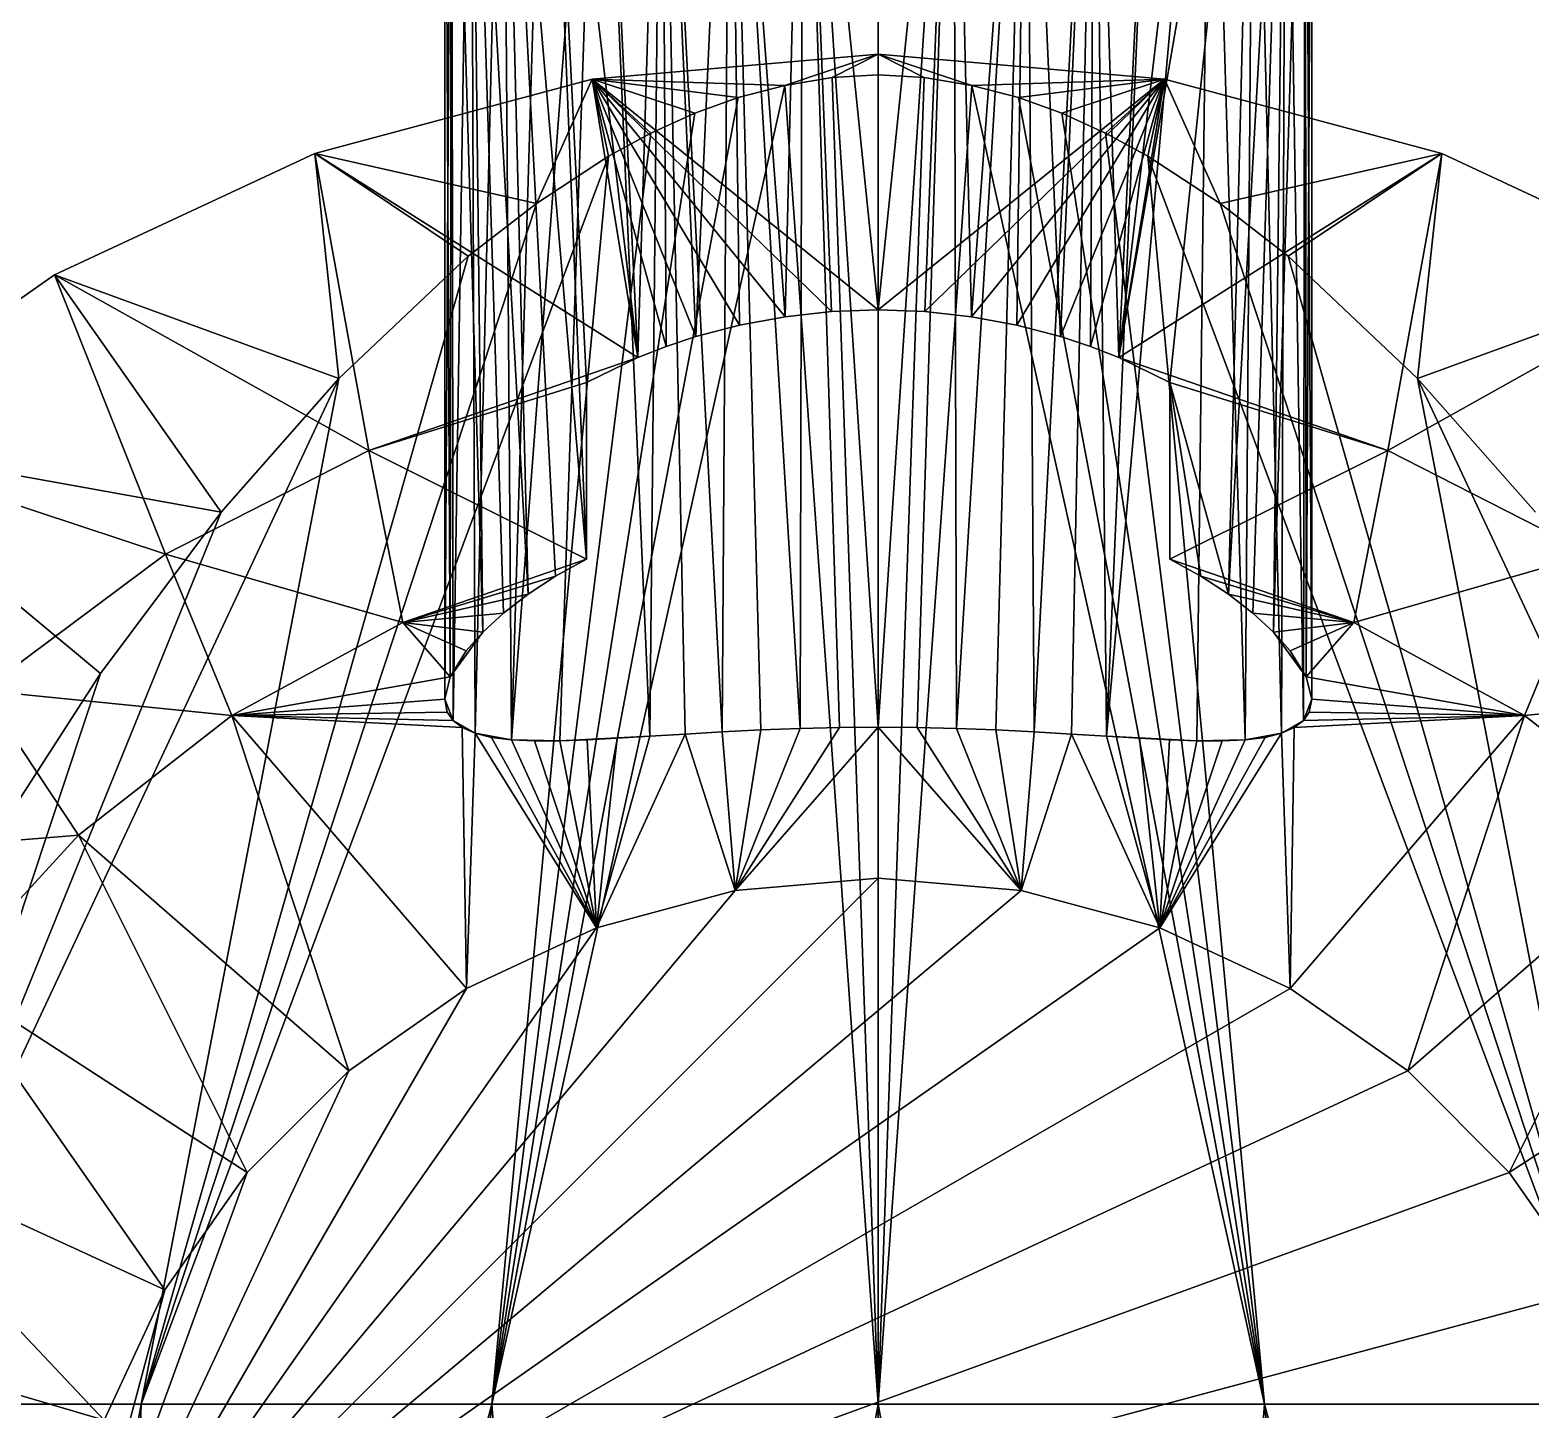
# Model space of a CAD drawing. Header units: inches. Extents: x 0 to 46333, y 12439 to 30520.
# Drawn here: x 17515.68 to 17550.36, y 16790.61 to 16822.51 of the extents above; entities that cross this region are included whole.
import ezdxf

# ---------------------------------------------------------------- set-up
doc = ezdxf.new("R2010")
doc.units = ezdxf.units.IN
doc.header["$MEASUREMENT"] = 0
doc.layers.add('DLX_FL1_LUM', color=7, linetype='Continuous', true_color=0xffd400)
doc.layers.add('DOOR', color=2, linetype='Continuous', lineweight=0)
doc.layers.add('v.p', color=7, linetype='Continuous')

# ---------------------------------------------------------------- blocks, each defined once
blk = doc.blocks.new('first floor civil')
at = {"layer": 'DOOR', "color": 9}
blk.add_arc((599835.371, 123266.195), 900, 270, 0, dxfattribs=at)

msp = doc.modelspace()

# ---------------------------------------------------------------- linework, layer by layer
at = {"layer": 'DLX_FL1_LUM'}
for points in [[(17525.269, 16807.037, 0), (17525.269, 16832.973, 0)], [(17525.269, 16832.973, 0), (17525.397, 16807.556, 0)], [(17525.397, 16807.556, 0), (17525.269, 16832.973, 0)], [(17525.269, 16832.973, 0), (17525.269, 16807.037, 0)], [(17525.269, 16807.037, 0), (17525.422, 16832.973, 0)], [(17525.422, 16832.973, 0), (17525.269, 16807.037, 0)], [(17525.422, 16832.973, 0), (17525.397, 16807.556, 0)], [(17525.397, 16807.556, 0), (17525.422, 16832.973, 0)], [(17525.422, 16832.973, 0), (17526.15, 16808.588, 0)], [(17526.15, 16808.588, 0), (17525.422, 16832.973, 0)], [(17525.422, 16832.973, 0), (17525.46, 16806.545, 0)], [(17525.46, 16806.545, 0), (17525.422, 16832.973, 0)], [(17525.873, 16832.973, 0), (17525.46, 16806.545, 0)], [(17525.46, 16806.545, 0), (17525.873, 16832.973, 0)], [(17525.873, 16832.973, 0), (17526.15, 16808.588, 0)], [(17526.15, 16808.588, 0), (17525.873, 16832.973, 0)], [(17525.873, 16832.973, 0), (17526.63, 16809.028, 0)], [(17525.873, 16832.973, 0), (17527.196, 16809.463, 0)], [(17526.63, 16809.028, 0), (17525.873, 16832.973, 0)], [(17527.196, 16809.463, 0), (17525.873, 16832.973, 0)], [(17525.873, 16832.973, 0), (17525.97, 16806.248, 0)], [(17525.97, 16806.248, 0), (17525.873, 16832.973, 0)], [(17526.613, 16832.973, 0), (17525.97, 16806.248, 0)], [(17525.97, 16806.248, 0), (17526.613, 16832.973, 0)], [(17526.613, 16832.973, 0), (17527.196, 16809.463, 0)], [(17527.196, 16809.463, 0), (17526.613, 16832.973, 0)], [(17526.613, 16832.973, 0), (17527.832, 16809.88, 0)], [(17527.832, 16809.88, 0), (17526.613, 16832.973, 0)], [(17526.613, 16832.973, 0), (17528.549, 16810.276, 0)], [(17528.549, 16810.276, 0), (17526.613, 16832.973, 0)], [(17526.613, 16832.973, 0), (17526.811, 16806.097, 0)], [(17526.811, 16806.097, 0), (17526.613, 16832.973, 0)], [(17528.849, 16832.973, 0), (17526.811, 16806.097, 0)], [(17526.811, 16806.097, 0), (17528.849, 16832.973, 0)], [(17527.614, 16832.973, 0), (17526.811, 16806.097, 0)], [(17526.811, 16806.097, 0), (17527.614, 16832.973, 0)], [(17527.614, 16832.973, 0), (17528.549, 16810.276, 0)], [(17528.549, 16814.354, 0), (17527.614, 16832.973, 0)], [(17527.614, 16832.973, 0), (17529.733, 16814.933, 0)], [(17528.549, 16810.276, 0), (17527.614, 16832.973, 0)], [(17527.614, 16832.973, 0), (17528.549, 16814.354, 0)], [(17529.733, 16814.933, 0), (17527.614, 16832.973, 0)], [(17528.849, 16832.973, 0), (17527.93, 16806.075, 0)], [(17527.93, 16806.075, 0), (17528.849, 16832.973, 0)], [(17528.849, 16832.973, 0), (17529.733, 16814.933, 0)], [(17529.733, 16814.933, 0), (17528.849, 16832.973, 0)], [(17528.849, 16832.973, 0), (17530.012, 16806.181, 0)], [(17530.012, 16806.181, 0), (17528.849, 16832.973, 0)], [(17530.281, 16832.973, 0), (17529.733, 16814.933, 0)], [(17529.733, 16814.933, 0), (17530.281, 16832.973, 0)], [(17530.281, 16832.973, 0), (17530.012, 16806.181, 0)], [(17530.012, 16806.181, 0), (17530.281, 16832.973, 0)], [(17530.386, 16815.192, 0), (17530.281, 16832.973, 0)], [(17530.281, 16832.973, 0), (17531.077, 16815.421, 0)], [(17530.281, 16832.973, 0), (17530.386, 16815.192, 0)], [(17531.077, 16815.421, 0), (17530.281, 16832.973, 0)], [(17530.281, 16832.973, 0), (17531.685, 16806.283, 0)], [(17530.281, 16832.973, 0), (17530.826, 16806.232, 0)], [(17531.685, 16806.283, 0), (17530.281, 16832.973, 0)], [(17530.826, 16806.232, 0), (17530.281, 16832.973, 0)], [(17531.864, 16832.973, 0), (17531.077, 16815.421, 0)], [(17531.077, 16815.421, 0), (17531.864, 16832.973, 0)], [(17531.864, 16832.973, 0), (17531.685, 16806.283, 0)], [(17531.685, 16806.283, 0), (17531.864, 16832.973, 0)], [(17532.086, 16815.685, 0), (17531.864, 16832.973, 0)], [(17531.864, 16832.973, 0), (17533.139, 16815.879, 0)], [(17531.864, 16832.973, 0), (17532.086, 16815.685, 0)], [(17533.139, 16815.879, 0), (17531.864, 16832.973, 0)], [(17531.864, 16832.973, 0), (17533.485, 16806.359, 0)], [(17531.864, 16832.973, 0), (17532.577, 16806.326, 0)], [(17533.485, 16806.359, 0), (17531.864, 16832.973, 0)], [(17532.577, 16806.326, 0), (17531.864, 16832.973, 0)], [(17533.552, 16832.973, 0), (17533.139, 16815.879, 0)], [(17533.139, 16815.879, 0), (17533.552, 16832.973, 0)], [(17533.552, 16832.973, 0), (17533.485, 16806.359, 0)], [(17533.485, 16806.359, 0), (17533.552, 16832.973, 0)], [(17535.292, 16816.04, 0), (17533.552, 16832.973, 0)], [(17534.214, 16815.999, 0), (17533.552, 16832.973, 0)], [(17533.552, 16832.973, 0), (17535.292, 16816.04, 0)], [(17533.552, 16832.973, 0), (17534.214, 16815.999, 0)], [(17533.552, 16832.973, 0), (17535.292, 16806.389, 0)], [(17533.552, 16832.973, 0), (17534.395, 16806.381, 0)], [(17535.292, 16806.389, 0), (17533.552, 16832.973, 0)], [(17534.395, 16806.381, 0), (17533.552, 16832.973, 0)], [(17535.292, 16832.973, 0), (17535.292, 16816.04, 0)], [(17537.032, 16832.973, 0), (17535.292, 16816.04, 0)], [(17535.292, 16816.04, 0), (17535.292, 16832.973, 0)], [(17535.292, 16816.04, 0), (17537.032, 16832.973, 0)], [(17537.032, 16832.973, 0), (17535.292, 16806.389, 0)], [(17535.292, 16832.973, 0), (17535.292, 16806.389, 0)], [(17535.292, 16806.389, 0), (17537.032, 16832.973, 0)], [(17535.292, 16806.389, 0), (17535.292, 16832.973, 0)], [(17537.032, 16832.973, 0), (17536.189, 16806.381, 0)], [(17536.189, 16806.381, 0), (17537.032, 16832.973, 0)], [(17537.032, 16832.973, 0), (17536.37, 16815.999, 0)], [(17536.37, 16815.999, 0), (17537.032, 16832.973, 0)], [(17537.032, 16832.973, 0), (17537.445, 16815.879, 0)], [(17537.445, 16815.879, 0), (17537.032, 16832.973, 0)], [(17537.032, 16832.973, 0), (17537.099, 16806.359, 0)], [(17537.099, 16806.359, 0), (17537.032, 16832.973, 0)], [(17538.72, 16832.973, 0), (17537.099, 16806.359, 0)], [(17537.099, 16806.359, 0), (17538.72, 16832.973, 0)], [(17538.72, 16832.973, 0), (17537.445, 16815.879, 0)], [(17537.445, 16815.879, 0), (17538.72, 16832.973, 0)], [(17538.007, 16806.326, 0), (17538.72, 16832.973, 0)], [(17538.72, 16832.973, 0), (17538.007, 16806.326, 0)], [(17538.72, 16832.973, 0), (17538.498, 16815.685, 0)], [(17538.498, 16815.685, 0), (17538.72, 16832.973, 0)], [(17538.72, 16832.973, 0), (17539.508, 16815.421, 0)], [(17539.508, 16815.421, 0), (17538.72, 16832.973, 0)], [(17538.72, 16832.973, 0), (17538.9, 16806.283, 0)], [(17538.9, 16806.283, 0), (17538.72, 16832.973, 0)], [(17540.303, 16832.973, 0), (17538.9, 16806.283, 0)], [(17538.9, 16806.283, 0), (17540.303, 16832.973, 0)], [(17540.303, 16832.973, 0), (17539.508, 16815.421, 0)], [(17539.508, 16815.421, 0), (17540.303, 16832.973, 0)], [(17539.758, 16806.232, 0), (17540.303, 16832.973, 0)], [(17540.303, 16832.973, 0), (17539.758, 16806.232, 0)], [(17540.303, 16832.973, 0), (17540.198, 16815.192, 0)], [(17540.198, 16815.192, 0), (17540.303, 16832.973, 0)], [(17540.303, 16832.973, 0), (17540.852, 16814.933, 0)], [(17540.852, 16814.933, 0), (17540.303, 16832.973, 0)], [(17540.303, 16832.973, 0), (17540.572, 16806.181, 0)], [(17540.572, 16806.181, 0), (17540.303, 16832.973, 0)], [(17542.97, 16832.973, 0), (17540.572, 16806.181, 0)], [(17540.572, 16806.181, 0), (17542.97, 16832.973, 0)], [(17541.735, 16832.973, 0), (17540.572, 16806.181, 0)], [(17540.572, 16806.181, 0), (17541.735, 16832.973, 0)], [(17540.852, 16814.933, 0), (17542.97, 16832.973, 0)], [(17543.972, 16832.973, 0), (17540.852, 16814.933, 0)], [(17540.852, 16814.933, 0), (17541.735, 16832.973, 0)], [(17542.97, 16832.973, 0), (17540.852, 16814.933, 0)], [(17541.735, 16832.973, 0), (17540.852, 16814.933, 0)], [(17540.852, 16814.933, 0), (17543.972, 16832.973, 0)], [(17543.972, 16832.973, 0), (17542.035, 16814.354, 0)], [(17542.035, 16814.354, 0), (17543.972, 16832.973, 0)], [(17542.97, 16832.973, 0), (17542.654, 16806.075, 0)], [(17542.654, 16806.075, 0), (17542.97, 16832.973, 0)], [(17542.97, 16832.973, 0), (17543.773, 16806.097, 0)], [(17543.773, 16806.097, 0), (17542.97, 16832.973, 0)], [(17543.972, 16832.973, 0), (17543.389, 16809.463, 0)], [(17543.389, 16809.463, 0), (17543.972, 16832.973, 0)], [(17544.712, 16832.973, 0), (17543.389, 16809.463, 0)], [(17543.389, 16809.463, 0), (17544.712, 16832.973, 0)], [(17543.972, 16832.973, 0), (17543.773, 16806.097, 0)], [(17543.773, 16806.097, 0), (17543.972, 16832.973, 0)], [(17544.712, 16832.973, 0), (17543.954, 16809.028, 0)], [(17543.954, 16809.028, 0), (17544.712, 16832.973, 0)], [(17543.972, 16832.973, 0), (17544.614, 16806.248, 0)], [(17544.614, 16806.248, 0), (17543.972, 16832.973, 0)], [(17544.712, 16832.973, 0), (17544.434, 16808.588, 0)], [(17544.434, 16808.588, 0), (17544.712, 16832.973, 0)], [(17545.163, 16832.973, 0), (17544.434, 16808.588, 0)], [(17544.434, 16808.588, 0), (17545.163, 16832.973, 0)], [(17544.712, 16832.973, 0), (17544.614, 16806.248, 0)], [(17544.614, 16806.248, 0), (17544.712, 16832.973, 0)], [(17544.712, 16832.973, 0), (17545.124, 16806.545, 0)], [(17545.124, 16806.545, 0), (17544.712, 16832.973, 0)], [(17545.163, 16832.973, 0), (17545.124, 16806.545, 0)], [(17545.124, 16806.545, 0), (17545.163, 16832.973, 0)], [(17545.163, 16832.973, 0), (17545.188, 16807.556, 0)], [(17545.188, 16807.556, 0), (17545.163, 16832.973, 0)], [(17545.163, 16832.973, 0), (17545.316, 16807.035, 0)], [(17545.316, 16807.035, 0), (17545.163, 16832.973, 0)], [(17545.316, 16832.973, 0), (17545.188, 16807.556, 0)], [(17545.188, 16807.556, 0), (17545.316, 16832.973, 0)], [(17545.316, 16832.973, 0), (17545.316, 16807.035, 0)], [(17545.316, 16807.035, 0), (17545.316, 16832.973, 0)], [(17535.292, 16821.947, 0), (17528.677, 16821.369, 0)], [(17528.677, 16821.369, 0), (17535.292, 16821.947, 0)], [(17535.292, 16821.947, 0), (17533.132, 16821.222, 0)], [(17533.132, 16821.222, 0), (17535.292, 16821.947, 0)], [(17534.229, 16821.405, 0), (17535.292, 16821.947, 0)], [(17535.292, 16821.947, 0), (17534.229, 16821.405, 0)], [(17535.292, 16821.947, 0), (17535.292, 16816.04, 0)], [(17541.907, 16821.369, 0), (17535.292, 16821.947, 0)], [(17535.292, 16816.04, 0), (17535.292, 16821.947, 0)], [(17537.452, 16821.222, 0), (17535.292, 16821.947, 0)], [(17535.292, 16821.947, 0), (17541.907, 16821.369, 0)], [(17536.355, 16821.405, 0), (17535.292, 16821.947, 0)], [(17535.292, 16821.947, 0), (17537.452, 16821.222, 0)], [(17535.292, 16821.47, 0), (17535.292, 16821.947, 0)], [(17535.292, 16821.947, 0), (17536.355, 16821.405, 0)], [(17535.292, 16821.947, 0), (17535.292, 16821.47, 0)], [(17535.292, 16821.47, 0), (17534.229, 16821.405, 0)], [(17534.229, 16821.405, 0), (17535.292, 16821.47, 0)], [(17536.355, 16821.405, 0), (17535.292, 16821.47, 0)], [(17535.292, 16821.47, 0), (17535.292, 16790.74, 0)], [(17535.292, 16790.74, 0), (17535.292, 16821.47, 0)], [(17535.292, 16821.47, 0), (17536.355, 16821.405, 0)], [(17528.677, 16821.369, 0), (17522.265, 16819.65, 0)], [(17522.265, 16819.65, 0), (17528.677, 16821.369, 0)], [(17533.132, 16821.222, 0), (17526.36, 16790.74, 0)], [(17526.36, 16790.74, 0), (17533.132, 16821.222, 0)], [(17528.677, 16821.369, 0), (17527.391, 16818.499, 0)], [(17527.391, 16818.499, 0), (17528.677, 16821.369, 0)], [(17528.677, 16821.369, 0), (17535.292, 16816.04, 0)], [(17529.733, 16814.933, 0), (17528.677, 16821.369, 0)], [(17528.677, 16821.369, 0), (17534.214, 16815.999, 0)], [(17535.292, 16816.04, 0), (17528.677, 16821.369, 0)], [(17528.677, 16821.369, 0), (17533.139, 16815.879, 0)], [(17534.214, 16815.999, 0), (17528.677, 16821.369, 0)], [(17528.677, 16821.369, 0), (17532.086, 16815.685, 0)], [(17533.139, 16815.879, 0), (17528.677, 16821.369, 0)], [(17528.677, 16821.369, 0), (17531.077, 16815.421, 0)], [(17532.086, 16815.685, 0), (17528.677, 16821.369, 0)], [(17528.677, 16821.369, 0), (17530.386, 16815.192, 0)], [(17531.077, 16815.421, 0), (17528.677, 16821.369, 0)], [(17528.677, 16821.369, 0), (17529.733, 16814.933, 0)], [(17530.386, 16815.192, 0), (17528.677, 16821.369, 0)], [(17530.037, 16820.12, 0), (17528.677, 16821.369, 0)], [(17528.677, 16821.369, 0), (17531.048, 16820.584, 0)], [(17533.132, 16821.222, 0), (17528.677, 16821.369, 0)], [(17532.054, 16820.942, 0), (17528.677, 16821.369, 0)], [(17528.677, 16821.369, 0), (17533.132, 16821.222, 0)], [(17531.048, 16820.584, 0), (17528.677, 16821.369, 0)], [(17528.677, 16821.369, 0), (17532.054, 16820.942, 0)], [(17529.056, 16819.591, 0), (17528.677, 16821.369, 0)], [(17528.677, 16821.369, 0), (17530.037, 16820.12, 0)], [(17528.677, 16821.369, 0), (17529.056, 16819.591, 0)], [(17533.132, 16821.222, 0), (17532.054, 16820.942, 0)], [(17532.054, 16820.942, 0), (17533.132, 16821.222, 0)], [(17534.229, 16821.405, 0), (17533.132, 16821.222, 0)], [(17533.132, 16821.222, 0), (17534.229, 16821.405, 0)], [(17533.132, 16821.222, 0), (17535.292, 16790.74, 0)], [(17535.292, 16790.74, 0), (17533.132, 16821.222, 0)], [(17534.229, 16821.405, 0), (17535.292, 16790.74, 0)], [(17535.292, 16790.74, 0), (17534.229, 16821.405, 0)], [(17535.292, 16790.74, 0), (17536.355, 16821.405, 0)], [(17536.355, 16821.405, 0), (17535.292, 16790.74, 0)], [(17535.292, 16816.04, 0), (17541.907, 16821.369, 0)], [(17541.907, 16821.369, 0), (17535.292, 16816.04, 0)], [(17537.452, 16821.222, 0), (17535.292, 16790.74, 0)], [(17535.292, 16790.74, 0), (17537.452, 16821.222, 0)], [(17537.452, 16821.222, 0), (17536.355, 16821.405, 0)], [(17536.355, 16821.405, 0), (17537.452, 16821.222, 0)], [(17536.37, 16815.999, 0), (17541.907, 16821.369, 0)], [(17541.907, 16821.369, 0), (17536.37, 16815.999, 0)], [(17537.445, 16815.879, 0), (17541.907, 16821.369, 0)], [(17541.907, 16821.369, 0), (17537.445, 16815.879, 0)], [(17541.907, 16821.369, 0), (17537.452, 16821.222, 0)], [(17537.452, 16821.222, 0), (17541.907, 16821.369, 0)], [(17538.531, 16820.942, 0), (17537.452, 16821.222, 0)], [(17537.452, 16821.222, 0), (17544.224, 16790.74, 0)], [(17544.224, 16790.74, 0), (17537.452, 16821.222, 0)], [(17537.452, 16821.222, 0), (17538.531, 16820.942, 0)], [(17538.498, 16815.685, 0), (17541.907, 16821.369, 0)], [(17541.907, 16821.369, 0), (17538.498, 16815.685, 0)], [(17538.531, 16820.942, 0), (17541.907, 16821.369, 0)], [(17541.907, 16821.369, 0), (17538.531, 16820.942, 0)], [(17539.508, 16815.421, 0), (17541.907, 16821.369, 0)], [(17541.907, 16821.369, 0), (17539.508, 16815.421, 0)], [(17539.536, 16820.584, 0), (17541.907, 16821.369, 0)], [(17541.907, 16821.369, 0), (17539.536, 16820.584, 0)], [(17540.198, 16815.192, 0), (17541.907, 16821.369, 0)], [(17541.907, 16821.369, 0), (17540.198, 16815.192, 0)], [(17540.548, 16820.12, 0), (17541.907, 16821.369, 0)], [(17541.907, 16821.369, 0), (17540.548, 16820.12, 0)], [(17540.852, 16814.933, 0), (17541.907, 16821.369, 0)], [(17541.907, 16821.369, 0), (17540.852, 16814.933, 0)], [(17541.528, 16819.591, 0), (17541.907, 16821.369, 0)], [(17541.907, 16821.369, 0), (17541.528, 16819.591, 0)], [(17548.319, 16819.65, 0), (17541.907, 16821.369, 0)], [(17543.194, 16818.499, 0), (17541.907, 16821.369, 0)], [(17541.907, 16821.369, 0), (17548.319, 16819.65, 0)], [(17541.907, 16821.369, 0), (17543.194, 16818.499, 0)], [(17526.36, 16790.74, 0), (17532.054, 16820.942, 0)], [(17532.054, 16820.942, 0), (17526.36, 16790.74, 0)], [(17532.054, 16820.942, 0), (17531.048, 16820.584, 0)], [(17531.048, 16820.584, 0), (17532.054, 16820.942, 0)], [(17539.536, 16820.584, 0), (17538.531, 16820.942, 0)], [(17538.531, 16820.942, 0), (17544.224, 16790.74, 0)], [(17544.224, 16790.74, 0), (17538.531, 16820.942, 0)], [(17538.531, 16820.942, 0), (17539.536, 16820.584, 0)], [(17531.048, 16820.584, 0), (17526.36, 16790.74, 0)], [(17526.36, 16790.74, 0), (17531.048, 16820.584, 0)], [(17531.048, 16820.584, 0), (17530.037, 16820.12, 0)], [(17530.037, 16820.12, 0), (17531.048, 16820.584, 0)], [(17540.548, 16820.12, 0), (17539.536, 16820.584, 0)], [(17544.224, 16790.74, 0), (17539.536, 16820.584, 0)], [(17539.536, 16820.584, 0), (17540.548, 16820.12, 0)], [(17539.536, 16820.584, 0), (17544.224, 16790.74, 0)], [(17530.037, 16820.12, 0), (17526.36, 16790.74, 0)], [(17526.36, 16790.74, 0), (17530.037, 16820.12, 0)], [(17530.037, 16820.12, 0), (17529.056, 16819.591, 0)], [(17529.056, 16819.591, 0), (17530.037, 16820.12, 0)], [(17541.528, 16819.591, 0), (17540.548, 16820.12, 0)], [(17540.548, 16820.12, 0), (17544.224, 16790.74, 0)], [(17544.224, 16790.74, 0), (17540.548, 16820.12, 0)], [(17540.548, 16820.12, 0), (17541.528, 16819.591, 0)], [(17522.265, 16819.65, 0), (17516.249, 16816.844, 0)], [(17516.249, 16816.844, 0), (17522.265, 16819.65, 0)], [(17529.056, 16819.591, 0), (17518.25, 16790.74, 0)], [(17518.25, 16790.74, 0), (17529.056, 16819.591, 0)], [(17523.512, 16812.784, 0), (17522.265, 16819.65, 0)], [(17529.733, 16814.933, 0), (17522.265, 16819.65, 0)], [(17522.265, 16819.65, 0), (17523.512, 16812.784, 0)], [(17522.265, 16819.65, 0), (17529.733, 16814.933, 0)], [(17527.391, 16818.499, 0), (17522.265, 16819.65, 0)], [(17522.265, 16819.65, 0), (17522.823, 16814.451, 0)], [(17525.813, 16817.279, 0), (17522.265, 16819.65, 0)], [(17522.265, 16819.65, 0), (17527.391, 16818.499, 0)], [(17522.823, 16814.451, 0), (17522.265, 16819.65, 0)], [(17522.265, 16819.65, 0), (17525.813, 16817.279, 0)], [(17529.056, 16819.591, 0), (17526.36, 16790.74, 0)], [(17526.36, 16790.74, 0), (17529.056, 16819.591, 0)], [(17529.056, 16819.591, 0), (17527.391, 16818.499, 0)], [(17527.391, 16818.499, 0), (17529.056, 16819.591, 0)], [(17540.852, 16814.933, 0), (17548.319, 16819.65, 0)], [(17548.319, 16819.65, 0), (17540.852, 16814.933, 0)], [(17543.194, 16818.499, 0), (17541.528, 16819.591, 0)], [(17541.528, 16819.591, 0), (17544.224, 16790.74, 0)], [(17544.224, 16790.74, 0), (17541.528, 16819.591, 0)], [(17541.528, 16819.591, 0), (17552.334, 16790.74, 0)], [(17552.334, 16790.74, 0), (17541.528, 16819.591, 0)], [(17541.528, 16819.591, 0), (17543.194, 16818.499, 0)], [(17548.319, 16819.65, 0), (17543.194, 16818.499, 0)], [(17543.194, 16818.499, 0), (17548.319, 16819.65, 0)], [(17544.771, 16817.279, 0), (17548.319, 16819.65, 0)], [(17548.319, 16819.65, 0), (17544.771, 16817.279, 0)], [(17547.073, 16812.784, 0), (17548.319, 16819.65, 0)], [(17548.319, 16819.65, 0), (17547.073, 16812.784, 0)], [(17547.761, 16814.451, 0), (17548.319, 16819.65, 0)], [(17548.319, 16819.65, 0), (17547.761, 16814.451, 0)], [(17554.335, 16816.844, 0), (17548.319, 16819.65, 0)], [(17548.319, 16819.65, 0), (17554.335, 16816.844, 0)], [(17527.391, 16818.499, 0), (17518.25, 16790.74, 0)], [(17518.25, 16790.74, 0), (17527.391, 16818.499, 0)], [(17527.391, 16818.499, 0), (17525.813, 16817.279, 0)], [(17525.813, 16817.279, 0), (17527.391, 16818.499, 0)], [(17544.771, 16817.279, 0), (17543.194, 16818.499, 0)], [(17543.194, 16818.499, 0), (17552.334, 16790.74, 0)], [(17552.334, 16790.74, 0), (17543.194, 16818.499, 0)], [(17543.194, 16818.499, 0), (17544.771, 16817.279, 0)], [(17518.25, 16790.74, 0), (17525.813, 16817.279, 0)], [(17525.813, 16817.279, 0), (17518.25, 16790.74, 0)], [(17525.813, 16817.279, 0), (17522.823, 16814.451, 0)], [(17522.823, 16814.451, 0), (17525.813, 16817.279, 0)], [(17547.761, 16814.451, 0), (17544.771, 16817.279, 0)], [(17552.334, 16790.74, 0), (17544.771, 16817.279, 0)], [(17544.771, 16817.279, 0), (17547.761, 16814.451, 0)], [(17544.771, 16817.279, 0), (17552.334, 16790.74, 0)], [(17516.249, 16816.844, 0), (17510.81, 16813.036, 0)], [(17510.81, 16813.036, 0), (17516.249, 16816.844, 0)], [(17518.811, 16810.388, 0), (17516.249, 16816.844, 0)], [(17523.512, 16812.784, 0), (17516.249, 16816.844, 0)], [(17516.249, 16816.844, 0), (17518.811, 16810.388, 0)], [(17516.249, 16816.844, 0), (17523.512, 16812.784, 0)], [(17522.823, 16814.451, 0), (17516.249, 16816.844, 0)], [(17516.249, 16816.844, 0), (17520.099, 16811.362, 0)], [(17520.099, 16811.362, 0), (17516.249, 16816.844, 0)], [(17516.249, 16816.844, 0), (17522.823, 16814.451, 0)], [(17554.335, 16816.844, 0), (17547.073, 16812.784, 0)], [(17547.073, 16812.784, 0), (17554.335, 16816.844, 0)], [(17554.335, 16816.844, 0), (17547.761, 16814.451, 0)], [(17547.761, 16814.451, 0), (17554.335, 16816.844, 0)], [(17533.139, 16815.879, 0), (17534.214, 16815.999, 0)], [(17534.214, 16815.999, 0), (17533.139, 16815.879, 0)], [(17534.214, 16815.999, 0), (17535.292, 16816.04, 0)], [(17535.292, 16816.04, 0), (17534.214, 16815.999, 0)], [(17535.292, 16816.04, 0), (17536.37, 16815.999, 0)], [(17536.37, 16815.999, 0), (17535.292, 16816.04, 0)], [(17536.37, 16815.999, 0), (17537.445, 16815.879, 0)], [(17537.445, 16815.879, 0), (17536.37, 16815.999, 0)], [(17531.077, 16815.421, 0), (17532.086, 16815.685, 0)], [(17532.086, 16815.685, 0), (17531.077, 16815.421, 0)], [(17532.086, 16815.685, 0), (17533.139, 16815.879, 0)], [(17533.139, 16815.879, 0), (17532.086, 16815.685, 0)], [(17537.445, 16815.879, 0), (17538.498, 16815.685, 0)], [(17538.498, 16815.685, 0), (17537.445, 16815.879, 0)], [(17538.498, 16815.685, 0), (17539.508, 16815.421, 0)], [(17539.508, 16815.421, 0), (17538.498, 16815.685, 0)], [(17529.733, 16814.933, 0), (17530.386, 16815.192, 0)], [(17530.386, 16815.192, 0), (17529.733, 16814.933, 0)], [(17530.386, 16815.192, 0), (17531.077, 16815.421, 0)], [(17531.077, 16815.421, 0), (17530.386, 16815.192, 0)], [(17539.508, 16815.421, 0), (17540.198, 16815.192, 0)], [(17540.198, 16815.192, 0), (17539.508, 16815.421, 0)], [(17540.198, 16815.192, 0), (17540.852, 16814.933, 0)], [(17540.852, 16814.933, 0), (17540.198, 16815.192, 0)], [(17529.733, 16814.933, 0), (17523.512, 16812.784, 0)], [(17523.512, 16812.784, 0), (17529.733, 16814.933, 0)], [(17528.549, 16814.354, 0), (17529.733, 16814.933, 0)], [(17529.733, 16814.933, 0), (17528.549, 16814.354, 0)], [(17547.073, 16812.784, 0), (17540.852, 16814.933, 0)], [(17540.852, 16814.933, 0), (17542.035, 16814.354, 0)], [(17540.852, 16814.933, 0), (17547.073, 16812.784, 0)], [(17542.035, 16814.354, 0), (17540.852, 16814.933, 0)], [(17522.823, 16814.451, 0), (17511.71, 16790.74, 0)], [(17511.71, 16790.74, 0), (17522.823, 16814.451, 0)], [(17522.823, 16814.451, 0), (17518.25, 16790.74, 0)], [(17518.25, 16790.74, 0), (17522.823, 16814.451, 0)], [(17522.823, 16814.451, 0), (17520.099, 16811.362, 0)], [(17520.099, 16811.362, 0), (17522.823, 16814.451, 0)], [(17528.549, 16814.354, 0), (17523.512, 16812.784, 0)], [(17523.512, 16812.784, 0), (17528.549, 16814.354, 0)], [(17528.549, 16810.276, 0), (17528.549, 16814.354, 0)], [(17528.549, 16814.354, 0), (17528.549, 16810.276, 0)], [(17547.073, 16812.784, 0), (17542.035, 16814.354, 0)], [(17542.035, 16814.354, 0), (17542.035, 16810.276, 0)], [(17542.035, 16814.354, 0), (17547.073, 16812.784, 0)], [(17542.035, 16814.354, 0), (17542.752, 16809.88, 0)], [(17542.035, 16810.276, 0), (17542.035, 16814.354, 0)], [(17542.752, 16809.88, 0), (17542.035, 16814.354, 0)], [(17542.035, 16814.354, 0), (17543.389, 16809.463, 0)], [(17543.389, 16809.463, 0), (17542.035, 16814.354, 0)], [(17550.485, 16811.362, 0), (17547.761, 16814.451, 0)], [(17547.761, 16814.451, 0), (17552.334, 16790.74, 0)], [(17552.334, 16790.74, 0), (17547.761, 16814.451, 0)], [(17547.761, 16814.451, 0), (17558.874, 16790.74, 0)], [(17558.874, 16790.74, 0), (17547.761, 16814.451, 0)], [(17547.761, 16814.451, 0), (17550.485, 16811.362, 0)], [(17518.811, 16810.388, 0), (17510.81, 16813.036, 0)], [(17510.81, 16813.036, 0), (17518.811, 16810.388, 0)], [(17520.099, 16811.362, 0), (17510.81, 16813.036, 0)], [(17517.312, 16807.633, 0), (17510.81, 16813.036, 0)], [(17510.81, 16813.036, 0), (17520.099, 16811.362, 0)], [(17510.81, 16813.036, 0), (17517.312, 16807.633, 0)], [(17523.512, 16812.784, 0), (17518.811, 16810.388, 0)], [(17518.811, 16810.388, 0), (17523.512, 16812.784, 0)], [(17523.512, 16812.784, 0), (17524.299, 16808.809, 0)], [(17528.549, 16810.276, 0), (17523.512, 16812.784, 0)], [(17523.512, 16812.784, 0), (17528.549, 16810.276, 0)], [(17524.299, 16808.809, 0), (17523.512, 16812.784, 0)], [(17542.035, 16810.276, 0), (17547.073, 16812.784, 0)], [(17547.073, 16812.784, 0), (17542.035, 16810.276, 0)], [(17547.073, 16812.784, 0), (17546.285, 16808.809, 0)], [(17546.285, 16808.809, 0), (17547.073, 16812.784, 0)], [(17551.774, 16810.388, 0), (17547.073, 16812.784, 0)], [(17547.073, 16812.784, 0), (17551.774, 16810.388, 0)], [(17511.71, 16790.74, 0), (17520.099, 16811.362, 0)], [(17520.099, 16811.362, 0), (17511.71, 16790.74, 0)], [(17520.099, 16811.362, 0), (17517.312, 16807.633, 0)], [(17517.312, 16807.633, 0), (17520.099, 16811.362, 0)], [(17518.811, 16810.388, 0), (17514.58, 16807.235, 0)], [(17514.58, 16807.235, 0), (17518.811, 16810.388, 0)], [(17518.811, 16810.388, 0), (17520.348, 16806.663, 0)], [(17524.299, 16808.809, 0), (17518.811, 16810.388, 0)], [(17518.811, 16810.388, 0), (17524.299, 16808.809, 0)], [(17520.348, 16806.663, 0), (17518.811, 16810.388, 0)], [(17546.285, 16808.809, 0), (17551.774, 16810.388, 0)], [(17551.774, 16810.388, 0), (17546.285, 16808.809, 0)], [(17551.774, 16810.388, 0), (17550.237, 16806.663, 0)], [(17550.237, 16806.663, 0), (17551.774, 16810.388, 0)], [(17524.299, 16808.809, 0), (17528.549, 16810.276, 0)], [(17528.549, 16810.276, 0), (17524.299, 16808.809, 0)], [(17527.832, 16809.88, 0), (17528.549, 16810.276, 0)], [(17528.549, 16810.276, 0), (17527.832, 16809.88, 0)], [(17542.035, 16810.276, 0), (17546.285, 16808.809, 0)], [(17542.035, 16810.276, 0), (17542.752, 16809.88, 0)], [(17546.285, 16808.809, 0), (17542.035, 16810.276, 0)], [(17542.752, 16809.88, 0), (17542.035, 16810.276, 0)], [(17524.299, 16808.809, 0), (17527.832, 16809.88, 0)], [(17527.832, 16809.88, 0), (17524.299, 16808.809, 0)], [(17527.196, 16809.463, 0), (17527.832, 16809.88, 0)], [(17527.832, 16809.88, 0), (17527.196, 16809.463, 0)], [(17542.752, 16809.88, 0), (17546.285, 16808.809, 0)], [(17546.285, 16808.809, 0), (17542.752, 16809.88, 0)], [(17542.752, 16809.88, 0), (17543.389, 16809.463, 0)], [(17543.389, 16809.463, 0), (17542.752, 16809.88, 0)], [(17524.299, 16808.809, 0), (17527.196, 16809.463, 0)], [(17527.196, 16809.463, 0), (17524.299, 16808.809, 0)], [(17526.63, 16809.028, 0), (17527.196, 16809.463, 0)], [(17527.196, 16809.463, 0), (17526.63, 16809.028, 0)], [(17543.389, 16809.463, 0), (17546.285, 16808.809, 0)], [(17546.285, 16808.809, 0), (17543.389, 16809.463, 0)], [(17543.389, 16809.463, 0), (17543.954, 16809.028, 0)], [(17543.954, 16809.028, 0), (17543.389, 16809.463, 0)], [(17524.299, 16808.809, 0), (17526.63, 16809.028, 0)], [(17526.63, 16809.028, 0), (17524.299, 16808.809, 0)], [(17526.15, 16808.588, 0), (17526.63, 16809.028, 0)], [(17526.63, 16809.028, 0), (17526.15, 16808.588, 0)], [(17543.954, 16809.028, 0), (17546.285, 16808.809, 0)], [(17546.285, 16808.809, 0), (17543.954, 16809.028, 0)], [(17543.954, 16809.028, 0), (17544.434, 16808.588, 0)], [(17544.434, 16808.588, 0), (17543.954, 16809.028, 0)], [(17520.348, 16806.663, 0), (17524.299, 16808.809, 0)], [(17524.299, 16808.809, 0), (17520.348, 16806.663, 0)], [(17525.397, 16807.556, 0), (17524.299, 16808.809, 0)], [(17524.299, 16808.809, 0), (17526.15, 16808.588, 0)], [(17524.299, 16808.809, 0), (17525.766, 16808.156, 0)], [(17526.15, 16808.588, 0), (17524.299, 16808.809, 0)], [(17524.299, 16808.809, 0), (17525.397, 16807.556, 0)], [(17525.766, 16808.156, 0), (17524.299, 16808.809, 0)], [(17544.434, 16808.588, 0), (17546.285, 16808.809, 0)], [(17546.285, 16808.809, 0), (17544.434, 16808.588, 0)], [(17544.819, 16808.156, 0), (17546.285, 16808.809, 0)], [(17546.285, 16808.809, 0), (17544.819, 16808.156, 0)], [(17545.188, 16807.556, 0), (17546.285, 16808.809, 0)], [(17546.285, 16808.809, 0), (17545.188, 16807.556, 0)], [(17546.285, 16808.809, 0), (17550.237, 16806.663, 0)], [(17550.237, 16806.663, 0), (17546.285, 16808.809, 0)], [(17526.15, 16808.588, 0), (17525.397, 16807.556, 0)], [(17525.397, 16807.556, 0), (17526.15, 16808.588, 0)], [(17525.766, 16808.156, 0), (17526.15, 16808.588, 0)], [(17526.15, 16808.588, 0), (17525.766, 16808.156, 0)], [(17544.434, 16808.588, 0), (17544.819, 16808.156, 0)], [(17544.819, 16808.156, 0), (17544.434, 16808.588, 0)], [(17544.434, 16808.588, 0), (17545.188, 16807.556, 0)], [(17545.188, 16807.556, 0), (17544.434, 16808.588, 0)], [(17525.397, 16807.556, 0), (17525.766, 16808.156, 0)], [(17525.766, 16808.156, 0), (17525.397, 16807.556, 0)], [(17544.819, 16808.156, 0), (17545.188, 16807.556, 0)], [(17545.188, 16807.556, 0), (17544.819, 16808.156, 0)], [(17517.312, 16807.633, 0), (17511.71, 16790.74, 0)], [(17511.71, 16790.74, 0), (17517.312, 16807.633, 0)], [(17517.312, 16807.633, 0), (17514.668, 16803.543, 0)], [(17514.668, 16803.543, 0), (17517.312, 16807.633, 0)], [(17514.58, 16807.235, 0), (17516.803, 16803.897, 0)], [(17520.348, 16806.663, 0), (17514.58, 16807.235, 0)], [(17514.58, 16807.235, 0), (17520.348, 16806.663, 0)], [(17516.803, 16803.897, 0), (17514.58, 16807.235, 0)], [(17525.397, 16807.556, 0), (17520.348, 16806.663, 0)], [(17520.348, 16806.663, 0), (17525.397, 16807.556, 0)], [(17525.269, 16807.037, 0), (17525.397, 16807.556, 0)], [(17525.397, 16807.556, 0), (17525.269, 16807.037, 0)], [(17545.188, 16807.556, 0), (17550.237, 16806.663, 0)], [(17550.237, 16806.663, 0), (17545.188, 16807.556, 0)], [(17545.188, 16807.556, 0), (17545.316, 16807.035, 0)], [(17545.316, 16807.035, 0), (17545.188, 16807.556, 0)], [(17550.237, 16806.663, 0), (17556.004, 16807.235, 0)], [(17556.004, 16807.235, 0), (17550.237, 16806.663, 0)], [(17520.348, 16806.663, 0), (17525.269, 16807.037, 0)], [(17525.269, 16807.035, 0), (17520.348, 16806.663, 0)], [(17525.269, 16807.037, 0), (17525.46, 16806.545, 0)], [(17525.328, 16806.741, 0), (17525.269, 16807.035, 0)], [(17525.46, 16806.545, 0), (17525.269, 16807.035, 0)], [(17525.269, 16807.035, 0), (17525.328, 16806.741, 0)], [(17545.316, 16807.035, 0), (17545.124, 16806.545, 0)], [(17545.124, 16806.545, 0), (17545.316, 16807.035, 0)], [(17545.316, 16807.035, 0), (17545.256, 16806.741, 0)], [(17545.256, 16806.741, 0), (17545.316, 16807.035, 0)], [(17545.316, 16807.035, 0), (17550.237, 16806.663, 0)], [(17550.237, 16806.663, 0), (17545.316, 16807.035, 0)], [(17516.803, 16803.897, 0), (17520.348, 16806.663, 0)], [(17520.348, 16806.663, 0), (17516.803, 16803.897, 0)], [(17520.348, 16806.663, 0), (17525.328, 16806.741, 0)], [(17525.328, 16806.741, 0), (17520.348, 16806.663, 0)], [(17523.051, 16798.447, 0), (17520.348, 16806.663, 0)], [(17525.769, 16800.351, 0), (17520.348, 16806.663, 0)], [(17520.348, 16806.663, 0), (17523.051, 16798.447, 0)], [(17520.348, 16806.663, 0), (17525.46, 16806.545, 0)], [(17520.348, 16806.663, 0), (17525.674, 16806.379, 0)], [(17525.46, 16806.545, 0), (17520.348, 16806.663, 0)], [(17520.348, 16806.663, 0), (17525.769, 16800.351, 0)], [(17525.674, 16806.379, 0), (17520.348, 16806.663, 0)], [(17525.46, 16806.545, 0), (17525.328, 16806.741, 0)], [(17525.328, 16806.741, 0), (17525.46, 16806.545, 0)], [(17525.674, 16806.379, 0), (17525.46, 16806.545, 0)], [(17525.97, 16806.248, 0), (17525.46, 16806.545, 0)], [(17525.46, 16806.545, 0), (17525.674, 16806.379, 0)], [(17525.46, 16806.545, 0), (17525.97, 16806.248, 0)], [(17545.124, 16806.545, 0), (17544.614, 16806.248, 0)], [(17544.614, 16806.248, 0), (17545.124, 16806.545, 0)], [(17544.815, 16800.351, 0), (17550.237, 16806.663, 0)], [(17550.237, 16806.663, 0), (17544.815, 16800.351, 0)], [(17544.91, 16806.379, 0), (17550.237, 16806.663, 0)], [(17550.237, 16806.663, 0), (17544.91, 16806.379, 0)], [(17545.124, 16806.545, 0), (17544.91, 16806.379, 0)], [(17544.91, 16806.379, 0), (17545.124, 16806.545, 0)], [(17545.256, 16806.741, 0), (17545.124, 16806.545, 0)], [(17545.124, 16806.545, 0), (17545.256, 16806.741, 0)], [(17550.237, 16806.663, 0), (17545.124, 16806.545, 0)], [(17545.124, 16806.545, 0), (17550.237, 16806.663, 0)], [(17545.256, 16806.741, 0), (17550.237, 16806.663, 0)], [(17550.237, 16806.663, 0), (17545.256, 16806.741, 0)], [(17550.237, 16806.663, 0), (17547.533, 16798.447, 0)], [(17547.533, 16798.447, 0), (17550.237, 16806.663, 0)], [(17550.237, 16806.663, 0), (17553.781, 16803.897, 0)], [(17553.781, 16803.897, 0), (17550.237, 16806.663, 0)], [(17525.97, 16806.248, 0), (17525.674, 16806.379, 0)], [(17525.674, 16806.379, 0), (17525.769, 16800.351, 0)], [(17525.769, 16800.351, 0), (17525.674, 16806.379, 0)], [(17525.674, 16806.379, 0), (17525.97, 16806.248, 0)], [(17525.769, 16800.351, 0), (17525.97, 16806.248, 0)], [(17525.97, 16806.248, 0), (17525.769, 16800.351, 0)], [(17528.779, 16801.755, 0), (17525.97, 16806.248, 0)], [(17525.97, 16806.248, 0), (17528.779, 16801.755, 0)], [(17526.351, 16806.154, 0), (17525.97, 16806.248, 0)], [(17526.811, 16806.097, 0), (17525.97, 16806.248, 0)], [(17525.97, 16806.248, 0), (17526.351, 16806.154, 0)], [(17525.97, 16806.248, 0), (17526.811, 16806.097, 0)], [(17530.012, 16806.181, 0), (17527.93, 16806.075, 0)], [(17527.93, 16806.075, 0), (17530.012, 16806.181, 0)], [(17528.779, 16801.755, 0), (17530.826, 16806.232, 0)], [(17530.826, 16806.232, 0), (17528.779, 16801.755, 0)], [(17530.012, 16806.181, 0), (17528.779, 16801.755, 0)], [(17528.779, 16801.755, 0), (17530.012, 16806.181, 0)], [(17530.012, 16806.181, 0), (17529.255, 16806.134, 0)], [(17529.255, 16806.134, 0), (17530.012, 16806.181, 0)], [(17530.826, 16806.232, 0), (17530.012, 16806.181, 0)], [(17530.012, 16806.181, 0), (17530.826, 16806.232, 0)], [(17531.685, 16806.283, 0), (17530.826, 16806.232, 0)], [(17530.826, 16806.232, 0), (17531.685, 16806.283, 0)], [(17531.985, 16802.614, 0), (17530.826, 16806.232, 0)], [(17530.826, 16806.232, 0), (17531.985, 16802.614, 0)], [(17532.577, 16806.326, 0), (17531.685, 16806.283, 0)], [(17531.685, 16806.283, 0), (17532.577, 16806.326, 0)], [(17531.685, 16806.283, 0), (17531.985, 16802.614, 0)], [(17531.985, 16802.614, 0), (17531.685, 16806.283, 0)], [(17535.292, 16806.389, 0), (17531.985, 16802.614, 0)], [(17531.985, 16802.614, 0), (17535.292, 16806.389, 0)], [(17534.395, 16806.381, 0), (17531.985, 16802.614, 0)], [(17531.985, 16802.614, 0), (17534.395, 16806.381, 0)], [(17533.485, 16806.359, 0), (17531.985, 16802.614, 0)], [(17531.985, 16802.614, 0), (17533.485, 16806.359, 0)], [(17532.577, 16806.326, 0), (17531.985, 16802.614, 0)], [(17531.985, 16802.614, 0), (17532.577, 16806.326, 0)], [(17533.485, 16806.359, 0), (17532.577, 16806.326, 0)], [(17532.577, 16806.326, 0), (17533.485, 16806.359, 0)], [(17534.395, 16806.381, 0), (17533.485, 16806.359, 0)], [(17533.485, 16806.359, 0), (17534.395, 16806.381, 0)], [(17535.292, 16806.389, 0), (17534.395, 16806.381, 0)], [(17534.395, 16806.381, 0), (17535.292, 16806.389, 0)], [(17535.292, 16806.389, 0), (17535.292, 16802.903, 0)], [(17538.6, 16802.614, 0), (17535.292, 16806.389, 0)], [(17535.292, 16802.903, 0), (17535.292, 16806.389, 0)], [(17536.189, 16806.381, 0), (17535.292, 16806.389, 0)], [(17535.292, 16806.389, 0), (17538.6, 16802.614, 0)], [(17535.292, 16806.389, 0), (17536.189, 16806.381, 0)], [(17538.6, 16802.614, 0), (17536.189, 16806.381, 0)], [(17537.099, 16806.359, 0), (17536.189, 16806.381, 0)], [(17536.189, 16806.381, 0), (17538.6, 16802.614, 0)], [(17536.189, 16806.381, 0), (17537.099, 16806.359, 0)], [(17538.6, 16802.614, 0), (17537.099, 16806.359, 0)], [(17538.007, 16806.326, 0), (17537.099, 16806.359, 0)], [(17537.099, 16806.359, 0), (17538.6, 16802.614, 0)], [(17537.099, 16806.359, 0), (17538.007, 16806.326, 0)], [(17538.6, 16802.614, 0), (17538.007, 16806.326, 0)], [(17538.9, 16806.283, 0), (17538.007, 16806.326, 0)], [(17538.007, 16806.326, 0), (17538.6, 16802.614, 0)], [(17538.007, 16806.326, 0), (17538.9, 16806.283, 0)], [(17538.6, 16802.614, 0), (17538.9, 16806.283, 0)], [(17538.9, 16806.283, 0), (17538.6, 16802.614, 0)], [(17538.6, 16802.614, 0), (17539.758, 16806.232, 0)], [(17539.758, 16806.232, 0), (17538.6, 16802.614, 0)], [(17539.758, 16806.232, 0), (17538.9, 16806.283, 0)], [(17538.9, 16806.283, 0), (17539.758, 16806.232, 0)], [(17541.806, 16801.755, 0), (17539.758, 16806.232, 0)], [(17540.572, 16806.181, 0), (17539.758, 16806.232, 0)], [(17539.758, 16806.232, 0), (17541.806, 16801.755, 0)], [(17539.758, 16806.232, 0), (17540.572, 16806.181, 0)], [(17541.806, 16801.755, 0), (17540.572, 16806.181, 0)], [(17541.33, 16806.134, 0), (17540.572, 16806.181, 0)], [(17540.572, 16806.181, 0), (17541.806, 16801.755, 0)], [(17542.654, 16806.075, 0), (17540.572, 16806.181, 0)], [(17540.572, 16806.181, 0), (17541.33, 16806.134, 0)], [(17540.572, 16806.181, 0), (17542.654, 16806.075, 0)], [(17541.806, 16801.755, 0), (17544.614, 16806.248, 0)], [(17544.614, 16806.248, 0), (17541.806, 16801.755, 0)], [(17544.614, 16806.248, 0), (17543.773, 16806.097, 0)], [(17543.773, 16806.097, 0), (17544.614, 16806.248, 0)], [(17544.614, 16806.248, 0), (17544.234, 16806.154, 0)], [(17544.234, 16806.154, 0), (17544.614, 16806.248, 0)], [(17544.91, 16806.379, 0), (17544.614, 16806.248, 0)], [(17544.614, 16806.248, 0), (17544.91, 16806.379, 0)], [(17544.815, 16800.351, 0), (17544.614, 16806.248, 0)], [(17544.614, 16806.248, 0), (17544.815, 16800.351, 0)], [(17544.815, 16800.351, 0), (17544.91, 16806.379, 0)], [(17544.91, 16806.379, 0), (17544.815, 16800.351, 0)], [(17526.351, 16806.154, 0), (17528.779, 16801.755, 0)], [(17526.811, 16806.097, 0), (17526.351, 16806.154, 0)], [(17528.779, 16801.755, 0), (17526.351, 16806.154, 0)], [(17526.351, 16806.154, 0), (17526.811, 16806.097, 0)], [(17526.811, 16806.097, 0), (17528.779, 16801.755, 0)], [(17527.341, 16806.073, 0), (17526.811, 16806.097, 0)], [(17528.779, 16801.755, 0), (17526.811, 16806.097, 0)], [(17527.93, 16806.075, 0), (17526.811, 16806.097, 0)], [(17526.811, 16806.097, 0), (17527.341, 16806.073, 0)], [(17526.811, 16806.097, 0), (17527.93, 16806.075, 0)], [(17527.93, 16806.075, 0), (17527.341, 16806.073, 0)], [(17527.341, 16806.073, 0), (17527.93, 16806.075, 0)], [(17527.341, 16806.073, 0), (17528.779, 16801.755, 0)], [(17528.779, 16801.755, 0), (17527.341, 16806.073, 0)], [(17529.255, 16806.134, 0), (17527.93, 16806.075, 0)], [(17527.93, 16806.075, 0), (17529.255, 16806.134, 0)], [(17528.563, 16806.097, 0), (17527.93, 16806.075, 0)], [(17527.93, 16806.075, 0), (17528.563, 16806.097, 0)], [(17527.93, 16806.075, 0), (17528.779, 16801.755, 0)], [(17528.779, 16801.755, 0), (17527.93, 16806.075, 0)], [(17529.255, 16806.134, 0), (17528.563, 16806.097, 0)], [(17528.563, 16806.097, 0), (17529.255, 16806.134, 0)], [(17528.563, 16806.097, 0), (17528.779, 16801.755, 0)], [(17528.779, 16801.755, 0), (17528.563, 16806.097, 0)], [(17529.255, 16806.134, 0), (17528.779, 16801.755, 0)], [(17528.779, 16801.755, 0), (17529.255, 16806.134, 0)], [(17541.806, 16801.755, 0), (17541.33, 16806.134, 0)], [(17542.022, 16806.097, 0), (17541.33, 16806.134, 0)], [(17541.33, 16806.134, 0), (17541.806, 16801.755, 0)], [(17542.654, 16806.075, 0), (17541.33, 16806.134, 0)], [(17541.33, 16806.134, 0), (17542.022, 16806.097, 0)], [(17541.33, 16806.134, 0), (17542.654, 16806.075, 0)], [(17541.806, 16801.755, 0), (17544.234, 16806.154, 0)], [(17544.234, 16806.154, 0), (17541.806, 16801.755, 0)], [(17541.806, 16801.755, 0), (17542.022, 16806.097, 0)], [(17542.022, 16806.097, 0), (17541.806, 16801.755, 0)], [(17541.806, 16801.755, 0), (17543.773, 16806.097, 0)], [(17543.773, 16806.097, 0), (17541.806, 16801.755, 0)], [(17541.806, 16801.755, 0), (17542.654, 16806.075, 0)], [(17542.654, 16806.075, 0), (17541.806, 16801.755, 0)], [(17541.806, 16801.755, 0), (17543.243, 16806.073, 0)], [(17543.243, 16806.073, 0), (17541.806, 16801.755, 0)], [(17542.654, 16806.075, 0), (17542.022, 16806.097, 0)], [(17542.022, 16806.097, 0), (17542.654, 16806.075, 0)], [(17543.773, 16806.097, 0), (17542.654, 16806.075, 0)], [(17542.654, 16806.075, 0), (17543.773, 16806.097, 0)], [(17543.243, 16806.073, 0), (17542.654, 16806.075, 0)], [(17542.654, 16806.075, 0), (17543.243, 16806.073, 0)], [(17543.773, 16806.097, 0), (17543.243, 16806.073, 0)], [(17543.243, 16806.073, 0), (17543.773, 16806.097, 0)], [(17544.234, 16806.154, 0), (17543.773, 16806.097, 0)], [(17543.773, 16806.097, 0), (17544.234, 16806.154, 0)], [(17516.803, 16803.897, 0), (17510.94, 16803.414, 0)], [(17510.94, 16803.414, 0), (17516.803, 16803.897, 0)], [(17513.762, 16800.585, 0), (17516.803, 16803.897, 0)], [(17516.803, 16803.897, 0), (17513.762, 16800.585, 0)], [(17520.703, 16796.1, 0), (17516.803, 16803.897, 0)], [(17523.051, 16798.447, 0), (17516.803, 16803.897, 0)], [(17516.803, 16803.897, 0), (17520.703, 16796.1, 0)], [(17516.803, 16803.897, 0), (17523.051, 16798.447, 0)], [(17553.781, 16803.897, 0), (17547.533, 16798.447, 0)], [(17547.533, 16798.447, 0), (17553.781, 16803.897, 0)], [(17553.781, 16803.897, 0), (17549.881, 16796.1, 0)], [(17549.881, 16796.1, 0), (17553.781, 16803.897, 0)], [(17516.249, 16783.858, 0), (17535.292, 16802.903, 0)], [(17535.292, 16802.903, 0), (17516.249, 16783.858, 0)], [(17531.985, 16802.614, 0), (17535.292, 16802.903, 0)], [(17535.292, 16802.903, 0), (17531.985, 16802.614, 0)], [(17535.292, 16802.903, 0), (17538.6, 16802.614, 0)], [(17538.6, 16802.614, 0), (17535.292, 16802.903, 0)], [(17516.249, 16783.858, 0), (17531.985, 16802.614, 0)], [(17531.985, 16802.614, 0), (17516.249, 16783.858, 0)], [(17516.249, 16783.858, 0), (17538.6, 16802.614, 0)], [(17538.6, 16802.614, 0), (17516.249, 16783.858, 0)], [(17528.779, 16801.755, 0), (17531.985, 16802.614, 0)], [(17531.985, 16802.614, 0), (17528.779, 16801.755, 0)], [(17538.6, 16802.614, 0), (17541.806, 16801.755, 0)], [(17541.806, 16801.755, 0), (17538.6, 16802.614, 0)], [(17516.249, 16783.858, 0), (17528.779, 16801.755, 0)], [(17528.779, 16801.755, 0), (17516.249, 16783.858, 0)], [(17516.249, 16783.858, 0), (17541.806, 16801.755, 0)], [(17541.806, 16801.755, 0), (17516.249, 16783.858, 0)], [(17525.769, 16800.351, 0), (17528.779, 16801.755, 0)], [(17528.779, 16801.755, 0), (17525.769, 16800.351, 0)], [(17541.806, 16801.755, 0), (17544.815, 16800.351, 0)], [(17544.815, 16800.351, 0), (17541.806, 16801.755, 0)], [(17518.799, 16793.381, 0), (17513.762, 16800.585, 0)], [(17520.703, 16796.1, 0), (17513.762, 16800.585, 0)], [(17513.762, 16800.585, 0), (17518.799, 16793.381, 0)], [(17513.762, 16800.585, 0), (17520.703, 16796.1, 0)], [(17516.249, 16783.858, 0), (17525.769, 16800.351, 0)], [(17525.769, 16800.351, 0), (17516.249, 16783.858, 0)], [(17516.249, 16783.858, 0), (17544.815, 16800.351, 0)], [(17544.815, 16800.351, 0), (17516.249, 16783.858, 0)], [(17523.051, 16798.447, 0), (17525.769, 16800.351, 0)], [(17525.769, 16800.351, 0), (17523.051, 16798.447, 0)], [(17544.815, 16800.351, 0), (17547.533, 16798.447, 0)], [(17547.533, 16798.447, 0), (17544.815, 16800.351, 0)], [(17556.823, 16800.585, 0), (17549.881, 16796.1, 0)], [(17549.881, 16796.1, 0), (17556.823, 16800.585, 0)], [(17516.249, 16783.858, 0), (17523.051, 16798.447, 0)], [(17523.051, 16798.447, 0), (17516.249, 16783.858, 0)], [(17516.249, 16783.858, 0), (17547.533, 16798.447, 0)], [(17547.533, 16798.447, 0), (17516.249, 16783.858, 0)], [(17520.703, 16796.1, 0), (17523.051, 16798.447, 0)], [(17523.051, 16798.447, 0), (17520.703, 16796.1, 0)], [(17547.533, 16798.447, 0), (17549.881, 16796.1, 0)], [(17549.881, 16796.1, 0), (17547.533, 16798.447, 0)], [(17517.396, 16790.373, 0), (17511.305, 16796.818, 0)], [(17518.799, 16793.381, 0), (17511.305, 16796.818, 0)], [(17511.305, 16796.818, 0), (17517.396, 16790.373, 0)], [(17511.305, 16796.818, 0), (17518.799, 16793.381, 0)], [(17516.249, 16783.858, 0), (17520.703, 16796.1, 0)], [(17520.703, 16796.1, 0), (17516.249, 16783.858, 0)], [(17516.249, 16783.858, 0), (17549.881, 16796.1, 0)], [(17549.881, 16796.1, 0), (17516.249, 16783.858, 0)], [(17518.799, 16793.381, 0), (17520.703, 16796.1, 0)], [(17520.703, 16796.1, 0), (17518.799, 16793.381, 0)], [(17549.881, 16796.1, 0), (17551.785, 16793.381, 0)], [(17551.785, 16793.381, 0), (17549.881, 16796.1, 0)], [(17516.249, 16783.858, 0), (17518.799, 16793.381, 0)], [(17518.799, 16793.381, 0), (17516.249, 16783.858, 0)], [(17516.249, 16783.858, 0), (17551.785, 16793.381, 0)], [(17551.785, 16793.381, 0), (17516.249, 16783.858, 0)], [(17517.396, 16790.373, 0), (17518.799, 16793.381, 0)], [(17518.799, 16793.381, 0), (17517.396, 16790.373, 0)], [(17517.396, 16790.373, 0), (17509.5, 16792.699, 0)], [(17509.5, 16792.699, 0), (17517.396, 16790.373, 0)], [(17518.25, 16790.74, 0), (17511.71, 16790.74, 0)], [(17511.71, 16790.74, 0), (17518.25, 16790.74, 0)], [(17511.978, 16756.118, 0), (17518.25, 16790.74, 0)], [(17518.25, 16790.74, 0), (17511.978, 16756.118, 0)], [(17526.36, 16790.74, 0), (17517.161, 16756.118, 0)], [(17517.161, 16756.118, 0), (17518.25, 16790.74, 0)], [(17518.25, 16790.74, 0), (17517.161, 16756.118, 0)], [(17517.161, 16756.118, 0), (17526.36, 16790.74, 0)], [(17518.25, 16790.74, 0), (17526.36, 16790.74, 0)], [(17526.36, 16790.74, 0), (17518.25, 16790.74, 0)], [(17526.36, 16790.74, 0), (17522.89, 16756.118, 0)], [(17522.89, 16756.118, 0), (17526.36, 16790.74, 0)], [(17528.997, 16756.118, 0), (17526.36, 16790.74, 0)], [(17526.36, 16790.74, 0), (17535.292, 16790.74, 0)], [(17526.36, 16790.74, 0), (17528.997, 16756.118, 0)], [(17535.292, 16790.74, 0), (17526.36, 16790.74, 0)], [(17535.292, 16790.74, 0), (17528.997, 16756.118, 0)], [(17528.997, 16756.118, 0), (17535.292, 16790.74, 0)], [(17535.292, 16790.74, 0), (17535.292, 16756.118, 0)], [(17535.292, 16790.74, 0), (17541.588, 16756.118, 0)], [(17535.292, 16756.118, 0), (17535.292, 16790.74, 0)], [(17544.224, 16790.74, 0), (17535.292, 16790.74, 0)], [(17541.588, 16756.118, 0), (17535.292, 16790.74, 0)], [(17535.292, 16790.74, 0), (17544.224, 16790.74, 0)], [(17541.588, 16756.118, 0), (17544.224, 16790.74, 0)], [(17544.224, 16790.74, 0), (17541.588, 16756.118, 0)], [(17544.224, 16790.74, 0), (17547.694, 16756.118, 0)], [(17544.224, 16790.74, 0), (17553.424, 16756.118, 0)], [(17547.694, 16756.118, 0), (17544.224, 16790.74, 0)], [(17552.334, 16790.74, 0), (17544.224, 16790.74, 0)], [(17553.424, 16756.118, 0), (17544.224, 16790.74, 0)], [(17544.224, 16790.74, 0), (17552.334, 16790.74, 0)]]:
    msp.add_polyline3d(points, dxfattribs=at)

# ---------------------------------------------------------------- block references
at = {"layer": 'v.p', "color": 1, "linetype": 'Continuous'}
msp.add_blockref('first floor civil', (-582715.148, -105895.118), dxfattribs=at)

doc.saveas('drawing.dxf')
